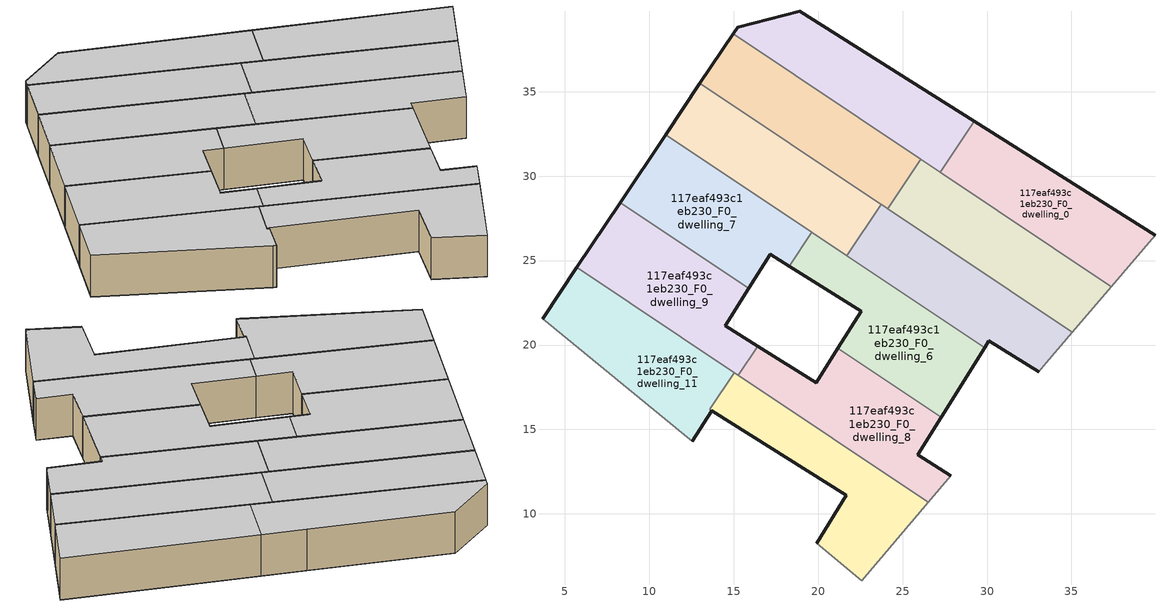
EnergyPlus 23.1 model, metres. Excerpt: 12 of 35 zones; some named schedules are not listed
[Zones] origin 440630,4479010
117eaf493c1eb230_F0_dwelling_0
 floor ground (EU_floor_Construction): 37.35,23.46 39.95,26.51 29.24,33.24 27.23,30.22 z0
 wall outside (EU_wall_Construction): 29.24,33.24 39.95,26.51 z0:3
 wall to 117eaf493c1eb230_F0_dwelling_1 (EU_wall_Construction): 27.23,30.22 29.24,33.24 z0:3
 wall adiabatic (EU_wall_Construction): 39.95,26.51 37.35,23.46 z0:3
 wall to 117eaf493c1eb230_F0_dwelling_2 (EU_wall_Construction): 37.35,23.46 27.23,30.22 z0:3
 ceiling to 117eaf493c1eb230_F1_dwelling_0 (EU_floor_Construction): 39.95,26.51 37.35,23.46 27.23,30.22 29.24,33.24 z3
117eaf493c1eb230_F0_dwelling_1
 floor ground (EU_floor_Construction): 27.23,30.22 29.24,33.24 26.84,34.75 18.92,39.76 15.23,38.83 14.96,38.42 z0
 wall outside (EU_wall_Construction): 14.96,38.42 15.23,38.83 18.92,39.76 26.84,34.75 29.24,33.24 z0:3
 wall to 117eaf493c1eb230_F0_dwelling_3 (EU_wall_Construction): 26.07,31 14.96,38.42 z0:3
 wall to 117eaf493c1eb230_F0_dwelling_2 (EU_wall_Construction): 27.23,30.23 26.07,31 z0:3
 ceiling to 117eaf493c1eb230_F1_dwelling_1 (EU_floor_Construction): 26.84,34.75 29.24,33.24 27.23,30.22 14.96,38.42 15.23,38.83 18.92,39.76 z3
117eaf493c1eb230_F0_dwelling_10
 floor ground (EU_floor_Construction): 22.58,6.05 26.52,10.69 15.03,18.37 13.57,16.18 13.7,16.1 21.65,11.1 19.91,8.26 z0
 wall outside (EU_wall_Construction): 19.91,8.26 21.65,11.1 13.7,16.1 z0:3
 wall adiabatic (EU_wall_Construction): 26.52,10.69 22.58,6.05 19.91,8.26 z0:3
 wall to 117eaf493c1eb230_F0_dwelling_11 (EU_wall_Construction): 13.7,16.1 13.57,16.18 15.03,18.37 z0:3
 wall to 117eaf493c1eb230_F0_dwelling_8 (EU_wall_Construction): 15.28,18.21 26.52,10.69 z0:3
 wall to 117eaf493c1eb230_F0_dwelling_9 (EU_wall_Construction): 15.03,18.37 15.28,18.21 z0:3
 ceiling to 117eaf493c1eb230_F1_dwelling_10 (EU_floor_Construction): 26.52,10.69 22.58,6.05 19.91,8.26 21.65,11.1 13.7,16.1 13.57,16.18 15.03,18.37 z3
117eaf493c1eb230_F0_dwelling_11
 floor ground (EU_floor_Construction): 13.7,16.1 13.57,16.18 15.03,18.37 5.72,24.6 3.68,21.55 12.4,14.42 12.55,14.3 z0
 wall outside (EU_wall_Construction): 3.68,21.55 5.72,24.6 / 13.7,16.1 12.55,14.3 z0:3
 wall adiabatic (EU_wall_Construction): 12.55,14.3 12.4,14.42 3.68,21.55 z0:3
 wall to 117eaf493c1eb230_F0_dwelling_9 (EU_wall_Construction): 5.72,24.6 15.03,18.37 z0:3
 ceiling to 117eaf493c1eb230_F1_dwelling_11 (EU_floor_Construction): 15.03,18.37 13.57,16.18 13.7,16.1 12.55,14.3 12.4,14.42 3.68,21.55 5.72,24.6 z3
117eaf493c1eb230_F0_dwelling_2
 floor ground (EU_floor_Construction): 35.05,20.76 37.35,23.46 26.07,31 24.11,28.07 z0
 wall adiabatic (EU_wall_Construction): 37.35,23.46 35.05,20.76 z0:3
 wall to 117eaf493c1eb230_F0_dwelling_3 (EU_wall_Construction): 24.11,28.07 26.07,31 z0:3
 wall to 117eaf493c1eb230_F0_dwelling_4 (EU_wall_Construction): 35.05,20.76 24.11,28.07 z0:3
 ceiling to 117eaf493c1eb230_F1_dwelling_2 (EU_floor_Construction): 37.35,23.46 35.05,20.76 24.11,28.07 26.07,31 z3
117eaf493c1eb230_F0_dwelling_3
 floor ground (EU_floor_Construction): 24.11,28.07 26.07,31 14.96,38.42 13,35.49 z0
 wall outside (EU_wall_Construction): 13,35.49 14.96,38.42 z0:3
 wall to 117eaf493c1eb230_F0_dwelling_5 (EU_wall_Construction): 23.72,28.33 13,35.49 z0:3
 wall to 117eaf493c1eb230_F0_dwelling_4 (EU_wall_Construction): 24.11,28.07 23.72,28.33 z0:3
 ceiling to 117eaf493c1eb230_F1_dwelling_3 (EU_floor_Construction): 26.07,31 24.11,28.07 13,35.49 14.96,38.42 z3
117eaf493c1eb230_F0_dwelling_4
 floor ground (EU_floor_Construction): 33.51,18.95 35.05,20.76 23.72,28.33 21.69,25.29 29.85,19.83 30.11,20.25 33.07,18.41 z0
 wall outside (EU_wall_Construction): 33.07,18.41 30.11,20.25 29.85,19.83 z0:3
 wall to 117eaf493c1eb230_F0_dwelling_5 (EU_wall_Construction): 21.69,25.29 23.72,28.33 z0:3
 wall adiabatic (EU_wall_Construction): 35.05,20.76 33.51,18.95 33.07,18.41 z0:3
 wall to 117eaf493c1eb230_F0_dwelling_6 (EU_wall_Construction): 29.85,19.83 21.69,25.29 z0:3
 ceiling to 117eaf493c1eb230_F1_dwelling_4 (EU_floor_Construction): 35.05,20.76 33.51,18.95 33.07,18.41 30.11,20.25 29.85,19.83 21.69,25.29 23.72,28.33 z3
117eaf493c1eb230_F0_dwelling_5
 floor ground (EU_floor_Construction): 21.69,25.29 23.72,28.33 13,35.49 10.97,32.45 z0
 wall outside (EU_wall_Construction): 10.97,32.45 13,35.49 z0:3
 wall to 117eaf493c1eb230_F0_dwelling_7 (EU_wall_Construction): 19.62,26.67 10.97,32.45 z0:3
 wall to 117eaf493c1eb230_F0_dwelling_6 (EU_wall_Construction): 21.69,25.29 19.63,26.67 z0:3
 ceiling to 117eaf493c1eb230_F1_dwelling_5 (EU_floor_Construction): 23.72,28.33 21.69,25.29 10.97,32.45 13,35.49 z3
117eaf493c1eb230_F0_dwelling_6
 floor ground (EU_floor_Construction): 27.3,15.73 29.85,19.83 19.62,26.67 18.29,24.67 22.54,22 21.17,19.82 z0
 wall outside (EU_wall_Construction): 29.85,19.83 27.3,15.73 / 21.17,19.82 22.54,22 18.29,24.67 z0:3
 wall to 117eaf493c1eb230_F0_dwelling_7 (EU_wall_Construction): 18.29,24.67 19.62,26.67 z0:3
 wall to 117eaf493c1eb230_F0_dwelling_8 (EU_wall_Construction): 27.3,15.73 21.17,19.82 z0:3
 ceiling to 117eaf493c1eb230_F1_dwelling_6 (EU_floor_Construction): 29.85,19.83 27.3,15.73 21.17,19.82 22.54,22 18.29,24.67 19.62,26.67 z3
117eaf493c1eb230_F0_dwelling_7
 floor ground (EU_floor_Construction): 18.29,24.67 19.62,26.67 10.97,32.45 8.28,28.44 15.88,23.36 17.16,25.37 z0
 wall outside (EU_wall_Construction): 8.28,28.44 10.97,32.45 / 18.29,24.67 17.16,25.37 15.88,23.36 z0:3
 wall to 117eaf493c1eb230_F0_dwelling_9 (EU_wall_Construction): 15.88,23.36 8.28,28.44 z0:3
 ceiling to 117eaf493c1eb230_F1_dwelling_7 (EU_floor_Construction): 19.62,26.67 18.29,24.67 17.16,25.37 15.88,23.36 8.28,28.44 10.97,32.45 z3
117eaf493c1eb230_F0_dwelling_8
 floor ground (EU_floor_Construction): 26.52,10.69 27.85,12.26 25.9,13.49 27.3,15.73 21.17,19.82 19.88,17.76 16.43,19.93 15.28,18.21 z0
 wall outside (EU_wall_Construction): 16.43,19.93 19.88,17.76 21.17,19.82 / 27.3,15.73 25.9,13.49 27.85,12.26 z0:3
 wall to 117eaf493c1eb230_F0_dwelling_9 (EU_wall_Construction): 15.28,18.21 16.43,19.93 z0:3
 wall adiabatic (EU_wall_Construction): 27.85,12.26 26.52,10.69 z0:3
 ceiling to 117eaf493c1eb230_F1_dwelling_8 (EU_floor_Construction): 27.3,15.73 25.9,13.49 27.85,12.26 26.52,10.69 15.28,18.21 16.43,19.93 19.88,17.76 21.17,19.82 z3
117eaf493c1eb230_F0_dwelling_9
 floor ground (EU_floor_Construction): 15.28,18.21 16.43,19.93 14.48,21.16 15.88,23.36 8.28,28.44 5.72,24.6 z0
 wall outside (EU_wall_Construction): 15.88,23.36 14.48,21.16 16.43,19.93 / 5.72,24.6 8.28,28.44 z0:3
 ceiling to 117eaf493c1eb230_F1_dwelling_9 (EU_floor_Construction): 15.88,23.36 14.48,21.16 16.43,19.93 15.28,18.21 5.72,24.6 8.28,28.44 z3
[Building]
EU S2 Campaign: North Axis=0; Terrain=City; Solar Distribution=FullExterior
[Site:Location]
Madrid: Latitude=40.5; Longitude=-3.5; Time Zone=1; Elevation=609
[SizingPeriod:WeatherFileDays]
AnnualSizingPeriod: Begin Month=1; Begin Day of Month=1; End Month=12; End Day of Month=31; Day of Week for Start Day=Monday; Use Weather File Daylight Saving Period=No; Use Weather File Rain and Snow Indicators=No
[MATERIAL]
EU_InternalMass_Material: Roughness=MediumRough; Thickness=0.1; Conductivity=1; Density=1800; Specific Heat=900; Thermal Absorptance=0.9; Solar Absorptance=0.7; Visible Absorptance=0.7
[MATERIAL:NOMASS] Roughness=MediumRough; Thermal Absorptance=0.9; Solar Absorptance=0.7; Visible Absorptance=0.7
Name | Thermal Resistance
EU_wall_NoMass | 0.419739
EU_floor_NoMass | 0.608284
[CONSTRUCTION]
EU_wall_Construction: EU_wall_NoMass
EU_floor_Construction: EU_floor_NoMass
EU_InternalMass_Construction: EU_InternalMass_Material
[ZONE] Type=1; Multiplier=1; Ceiling Height=autocalculate; Floor Area=autocalculate; Part of Total Floor Area=Yes
Name | Volume
117eaf493c1eb230_F0_dwelling_0 | 141.449
117eaf493c1eb230_F0_dwelling_1 | 141.447
117eaf493c1eb230_F0_dwelling_10 | 140.329
117eaf493c1eb230_F0_dwelling_11 | 142.561
117eaf493c1eb230_F0_dwelling_2; 117eaf493c1eb230_F0_dwelling_5; 117eaf493c1eb230_F0_dwelling_9 | 141.424
117eaf493c1eb230_F0_dwelling_3 | 141.438
117eaf493c1eb230_F0_dwelling_4 | 141.429
117eaf493c1eb230_F0_dwelling_6 | 141.431
117eaf493c1eb230_F0_dwelling_7 | 141.436
117eaf493c1eb230_F0_dwelling_8 | 141.426
[INTERNALMASS] Construction=EU_InternalMass_Construction
Name | Zone or ZoneList | Surface Area
117eaf493c1eb230_F0_dwelling_0_EU_InternalMass | 117eaf493c1eb230_F0_dwelling_0 | 47.1499
117eaf493c1eb230_F0_dwelling_1_EU_InternalMass | 117eaf493c1eb230_F0_dwelling_1 | 47.1489
117eaf493c1eb230_F0_dwelling_2_EU_InternalMass | 117eaf493c1eb230_F0_dwelling_2 | 47.1413
117eaf493c1eb230_F0_dwelling_3_EU_InternalMass | 117eaf493c1eb230_F0_dwelling_3 | 47.1457
117eaf493c1eb230_F0_dwelling_4_EU_InternalMass | 117eaf493c1eb230_F0_dwelling_4 | 47.1431
117eaf493c1eb230_F0_dwelling_5_EU_InternalMass | 117eaf493c1eb230_F0_dwelling_5 | 47.1414
117eaf493c1eb230_F0_dwelling_6_EU_InternalMass | 117eaf493c1eb230_F0_dwelling_6 | 47.144
117eaf493c1eb230_F0_dwelling_7_EU_InternalMass | 117eaf493c1eb230_F0_dwelling_7 | 47.1453
117eaf493c1eb230_F0_dwelling_8_EU_InternalMass | 117eaf493c1eb230_F0_dwelling_8 | 47.1421
117eaf493c1eb230_F0_dwelling_9_EU_InternalMass | 117eaf493c1eb230_F0_dwelling_9 | 47.1412
117eaf493c1eb230_F0_dwelling_10_EU_InternalMass | 117eaf493c1eb230_F0_dwelling_10 | 46.7806
117eaf493c1eb230_F0_dwelling_11_EU_InternalMass | 117eaf493c1eb230_F0_dwelling_11 | 47.5206
[OTHEREQUIPMENT] Fuel Type=Electricity; Design Level Calculation Method=Watts/Area; Power per Zone Floor Area=1; Fraction Latent=0; Fraction Radiant=0; Fraction Lost=0; Carbon Dioxide Generation Rate=0; EndUse Subcategory=EU_Step8_InternalGains
Name | Zone or ZoneList or Space or SpaceList | Schedule
EU_Step8_InternalGain_117eaf493c1eb230_F0_dwelling_0_f000 | 117eaf493c1eb230_F0_dwelling_0 | EU_Step8_GainSchedule_117eaf493c1eb230_F0_dwelling_0_f000
EU_Step8_InternalGain_117eaf493c1eb230_F0_dwelling_1_f000 | 117eaf493c1eb230_F0_dwelling_1 | EU_Step8_GainSchedule_117eaf493c1eb230_F0_dwelling_1_f000
EU_Step8_InternalGain_117eaf493c1eb230_F0_dwelling_2_f000 | 117eaf493c1eb230_F0_dwelling_2 | EU_Step8_GainSchedule_117eaf493c1eb230_F0_dwelling_2_f000
EU_Step8_InternalGain_117eaf493c1eb230_F0_dwelling_3_f000 | 117eaf493c1eb230_F0_dwelling_3 | EU_Step8_GainSchedule_117eaf493c1eb230_F0_dwelling_3_f000
EU_Step8_InternalGain_117eaf493c1eb230_F0_dwelling_4_f000 | 117eaf493c1eb230_F0_dwelling_4 | EU_Step8_GainSchedule_117eaf493c1eb230_F0_dwelling_4_f000
EU_Step8_InternalGain_117eaf493c1eb230_F0_dwelling_5_f000 | 117eaf493c1eb230_F0_dwelling_5 | EU_Step8_GainSchedule_117eaf493c1eb230_F0_dwelling_5_f000
EU_Step8_InternalGain_117eaf493c1eb230_F0_dwelling_6_f000 | 117eaf493c1eb230_F0_dwelling_6 | EU_Step8_GainSchedule_117eaf493c1eb230_F0_dwelling_6_f000
EU_Step8_InternalGain_117eaf493c1eb230_F0_dwelling_7_f000 | 117eaf493c1eb230_F0_dwelling_7 | EU_Step8_GainSchedule_117eaf493c1eb230_F0_dwelling_7_f000
EU_Step8_InternalGain_117eaf493c1eb230_F0_dwelling_8_f000 | 117eaf493c1eb230_F0_dwelling_8 | EU_Step8_GainSchedule_117eaf493c1eb230_F0_dwelling_8_f000
EU_Step8_InternalGain_117eaf493c1eb230_F0_dwelling_9_f000 | 117eaf493c1eb230_F0_dwelling_9 | EU_Step8_GainSchedule_117eaf493c1eb230_F0_dwelling_9_f000
EU_Step8_InternalGain_117eaf493c1eb230_F0_dwelling_10_f000 | 117eaf493c1eb230_F0_dwelling_10 | EU_Step8_GainSchedule_117eaf493c1eb230_F0_dwelling_10_f000
EU_Step8_InternalGain_117eaf493c1eb230_F0_dwelling_11_f000 | 117eaf493c1eb230_F0_dwelling_11 | EU_Step8_GainSchedule_117eaf493c1eb230_F0_dwelling_11_f000
[ZONEVENTILATION:DESIGNFLOWRATE] Schedule=EU_AlwaysOn; Design Flow Rate Calculation Method=AirChanges/Hour; Air Changes per Hour=0.703302; Ventilation Type=Natural; Fan Pressure Rise=0; Fan Total Efficiency=1; Constant Term Coefficient=1; Temperature Term Coefficient=0; Velocity Term Coefficient=0; Velocity Squared Term Coefficient=0; Minimum Indoor Temperature=-100; Maximum Indoor Temperature=100; Delta Temperature=-100; Minimum Outdoor Temperature=-100; Maximum Outdoor Temperature=100; Maximum Wind Speed=40
Name | Zone or ZoneList or Space or SpaceList
EU_ConstantAir_117eaf493c1eb230_F0_dwelling_0 | 117eaf493c1eb230_F0_dwelling_0
EU_ConstantAir_117eaf493c1eb230_F0_dwelling_1 | 117eaf493c1eb230_F0_dwelling_1
EU_ConstantAir_117eaf493c1eb230_F0_dwelling_2 | 117eaf493c1eb230_F0_dwelling_2
EU_ConstantAir_117eaf493c1eb230_F0_dwelling_3 | 117eaf493c1eb230_F0_dwelling_3
EU_ConstantAir_117eaf493c1eb230_F0_dwelling_4 | 117eaf493c1eb230_F0_dwelling_4
EU_ConstantAir_117eaf493c1eb230_F0_dwelling_5 | 117eaf493c1eb230_F0_dwelling_5
EU_ConstantAir_117eaf493c1eb230_F0_dwelling_6 | 117eaf493c1eb230_F0_dwelling_6
EU_ConstantAir_117eaf493c1eb230_F0_dwelling_7 | 117eaf493c1eb230_F0_dwelling_7
EU_ConstantAir_117eaf493c1eb230_F0_dwelling_8 | 117eaf493c1eb230_F0_dwelling_8
EU_ConstantAir_117eaf493c1eb230_F0_dwelling_9 | 117eaf493c1eb230_F0_dwelling_9
EU_ConstantAir_117eaf493c1eb230_F0_dwelling_10 | 117eaf493c1eb230_F0_dwelling_10
EU_ConstantAir_117eaf493c1eb230_F0_dwelling_11 | 117eaf493c1eb230_F0_dwelling_11
[HVACTEMPLATE:THERMOSTAT] Constant Heating Setpoint=20; Constant Cooling Setpoint=50
EU_HeatOnly_117eaf493c1eb230_F0_dwelling_0; EU_HeatOnly_117eaf493c1eb230_F0_dwelling_1; EU_HeatOnly_117eaf493c1eb230_F0_dwelling_2; EU_HeatOnly_117eaf493c1eb230_F0_dwelling_3; EU_HeatOnly_117eaf493c1eb230_F0_dwelling_4; EU_HeatOnly_117eaf493c1eb230_F0_dwelling_5; EU_HeatOnly_117eaf493c1eb230_F0_dwelling_6; EU_HeatOnly_117eaf493c1eb230_F0_dwelling_7; EU_HeatOnly_117eaf493c1eb230_F0_dwelling_8; EU_HeatOnly_117eaf493c1eb230_F0_dwelling_9; EU_HeatOnly_117eaf493c1eb230_F0_dwelling_10; EU_HeatOnly_117eaf493c1eb230_F0_dwelling_11; EU_HeatOnly_117eaf493c1eb230_F1_dwelling_0; EU_HeatOnly_117eaf493c1eb230_F1_dwelling_1; EU_HeatOnly_117eaf493c1eb230_F1_dwelling_2; EU_HeatOnly_117eaf493c1eb230_F1_dwelling_3; EU_HeatOnly_117eaf493c1eb230_F1_dwelling_4; EU_HeatOnly_117eaf493c1eb230_F1_dwelling_5; EU_HeatOnly_117eaf493c1eb230_F1_dwelling_6; EU_HeatOnly_117eaf493c1eb230_F1_dwelling_7; EU_HeatOnly_117eaf493c1eb230_F1_dwelling_8; EU_HeatOnly_117eaf493c1eb230_F1_dwelling_9; EU_HeatOnly_117eaf493c1eb230_F1_dwelling_10; EU_HeatOnly_117eaf493c1eb230_F1_dwelling_11; EU_HeatOnly_117eaf493c1eb230_F2_dwelling_0; EU_HeatOnly_117eaf493c1eb230_F2_dwelling_1; EU_HeatOnly_117eaf493c1eb230_F2_dwelling_2; EU_HeatOnly_117eaf493c1eb230_F2_dwelling_3; EU_HeatOnly_117eaf493c1eb230_F2_dwelling_4; EU_HeatOnly_117eaf493c1eb230_F2_dwelling_5; EU_HeatOnly_117eaf493c1eb230_F2_dwelling_6; EU_HeatOnly_117eaf493c1eb230_F2_dwelling_7; EU_HeatOnly_117eaf493c1eb230_F2_dwelling_8; EU_HeatOnly_117eaf493c1eb230_F2_dwelling_9; EU_HeatOnly_117eaf493c1eb230_F2_dwelling_10
[HVACTEMPLATE:ZONE:IDEALLOADSAIRSYSTEM] System Availability Schedule=EU_AlwaysOn; Maximum Heating Supply Air Temperature=50; Minimum Cooling Supply Air Temperature=13; Maximum Heating Supply Air Humidity Ratio=0.0156; Minimum Cooling Supply Air Humidity Ratio=0.0077; Heating Limit=NoLimit; Cooling Limit=NoLimit; Heating Availability Schedule=EU_AlwaysOn; Cooling Availability Schedule=EU_CoolingOff; Dehumidification Control Type=ConstantSensibleHeatRatio; Cooling Sensible Heat Ratio=0.7; Dehumidification Setpoint=60; Humidification Control Type=None; Humidification Setpoint=30; Outdoor Air Method=None; Outdoor Air Flow Rate per Person=0.00944; Outdoor Air Flow Rate per Zone Floor Area=0; Outdoor Air Flow Rate per Zone=0; Demand Controlled Ventilation Type=None; Outdoor Air Economizer Type=NoEconomizer; Heat Recovery Type=None; Sensible Heat Recovery Effectiveness=0.7; Latent Heat Recovery Effectiveness=0.65
Name | Template Thermostat
117eaf493c1eb230_F0_dwelling_0 | EU_HeatOnly_117eaf493c1eb230_F0_dwelling_0
117eaf493c1eb230_F0_dwelling_1 | EU_HeatOnly_117eaf493c1eb230_F0_dwelling_1
117eaf493c1eb230_F0_dwelling_2 | EU_HeatOnly_117eaf493c1eb230_F0_dwelling_2
117eaf493c1eb230_F0_dwelling_3 | EU_HeatOnly_117eaf493c1eb230_F0_dwelling_3
117eaf493c1eb230_F0_dwelling_4 | EU_HeatOnly_117eaf493c1eb230_F0_dwelling_4
117eaf493c1eb230_F0_dwelling_5 | EU_HeatOnly_117eaf493c1eb230_F0_dwelling_5
117eaf493c1eb230_F0_dwelling_6 | EU_HeatOnly_117eaf493c1eb230_F0_dwelling_6
117eaf493c1eb230_F0_dwelling_7 | EU_HeatOnly_117eaf493c1eb230_F0_dwelling_7
117eaf493c1eb230_F0_dwelling_8 | EU_HeatOnly_117eaf493c1eb230_F0_dwelling_8
117eaf493c1eb230_F0_dwelling_9 | EU_HeatOnly_117eaf493c1eb230_F0_dwelling_9
117eaf493c1eb230_F0_dwelling_10 | EU_HeatOnly_117eaf493c1eb230_F0_dwelling_10
117eaf493c1eb230_F0_dwelling_11 | EU_HeatOnly_117eaf493c1eb230_F0_dwelling_11
[SIZING:ZONE] Zone Cooling Design Supply Air Temperature Input Method=SupplyAirTemperature; Zone Cooling Design Supply Air Temperature=13; Zone Heating Design Supply Air Temperature Input Method=SupplyAirTemperature; Zone Heating Design Supply Air Temperature=50; Zone Cooling Design Supply Air Humidity Ratio=0.008; Zone Heating Design Supply Air Humidity Ratio=0.008; Cooling Design Air Flow Method=DesignDay; Cooling Design Air Flow Rate=0; Cooling Minimum Air Flow per Zone Floor Area=0.000762; Cooling Minimum Air Flow=0; Cooling Minimum Air Flow Fraction=0.2; Heating Design Air Flow Method=DesignDay; Heating Design Air Flow Rate=0; Heating Maximum Air Flow per Zone Floor Area=0.002032; Heating Maximum Air Flow=0.141576; Heating Maximum Air Flow Fraction=0.3; Account for Dedicated Outdoor Air System=No; Dedicated Outdoor Air System Control Strategy=NeutralSupplyAir; Dedicated Outdoor Air Low Setpoint Temperature for Design=autosize; Dedicated Outdoor Air High Setpoint Temperature for Design=autosize; Zone Load Sizing Method=Sensible Load Only No Latent Load; Zone Latent Cooling Design Supply Air Humidity Ratio Input Method=HumidityRatioDifference; Zone Cooling Design Supply Air Humidity Ratio Difference=0.005; Zone Latent Heating Design Supply Air Humidity Ratio Input Method=HumidityRatioDifference; Zone Humidification Design Supply Air Humidity Ratio Difference=0.005
117eaf493c1eb230_F0_dwelling_0; 117eaf493c1eb230_F0_dwelling_1; 117eaf493c1eb230_F0_dwelling_2; 117eaf493c1eb230_F0_dwelling_3; 117eaf493c1eb230_F0_dwelling_4; 117eaf493c1eb230_F0_dwelling_5; 117eaf493c1eb230_F0_dwelling_6; 117eaf493c1eb230_F0_dwelling_7; 117eaf493c1eb230_F0_dwelling_8; 117eaf493c1eb230_F0_dwelling_9; 117eaf493c1eb230_F0_dwelling_10; 117eaf493c1eb230_F0_dwelling_11
[SCHEDULE:FILE] Column Number=1; Rows to Skip at Top=0; Number of Hours of Data=8760; Column Separator=Comma; Interpolate to Timestep=No; Minutes per Item=60; Adjust Schedule for Daylight Savings=Yes
Name | File
EU_Step8_GainSchedule_117eaf493c1eb230_F0_dwelling_0_f000 | ../../schedules/117eaf493c1eb230/117eaf493c1eb230_F0_dwelling_0_f000_gain.csv
EU_Step8_GainSchedule_117eaf493c1eb230_F0_dwelling_1_f000 | ../../schedules/117eaf493c1eb230/117eaf493c1eb230_F0_dwelling_1_f000_gain.csv
EU_Step8_GainSchedule_117eaf493c1eb230_F0_dwelling_2_f000 | ../../schedules/117eaf493c1eb230/117eaf493c1eb230_F0_dwelling_2_f000_gain.csv
EU_Step8_GainSchedule_117eaf493c1eb230_F0_dwelling_3_f000 | ../../schedules/117eaf493c1eb230/117eaf493c1eb230_F0_dwelling_3_f000_gain.csv
EU_Step8_GainSchedule_117eaf493c1eb230_F0_dwelling_4_f000 | ../../schedules/117eaf493c1eb230/117eaf493c1eb230_F0_dwelling_4_f000_gain.csv
EU_Step8_GainSchedule_117eaf493c1eb230_F0_dwelling_5_f000 | ../../schedules/117eaf493c1eb230/117eaf493c1eb230_F0_dwelling_5_f000_gain.csv
EU_Step8_GainSchedule_117eaf493c1eb230_F0_dwelling_6_f000 | ../../schedules/117eaf493c1eb230/117eaf493c1eb230_F0_dwelling_6_f000_gain.csv
EU_Step8_GainSchedule_117eaf493c1eb230_F0_dwelling_7_f000 | ../../schedules/117eaf493c1eb230/117eaf493c1eb230_F0_dwelling_7_f000_gain.csv
EU_Step8_GainSchedule_117eaf493c1eb230_F0_dwelling_8_f000 | ../../schedules/117eaf493c1eb230/117eaf493c1eb230_F0_dwelling_8_f000_gain.csv
EU_Step8_GainSchedule_117eaf493c1eb230_F0_dwelling_9_f000 | ../../schedules/117eaf493c1eb230/117eaf493c1eb230_F0_dwelling_9_f000_gain.csv
EU_Step8_GainSchedule_117eaf493c1eb230_F0_dwelling_10_f000 | ../../schedules/117eaf493c1eb230/117eaf493c1eb230_F0_dwelling_10_f000_gain.csv
